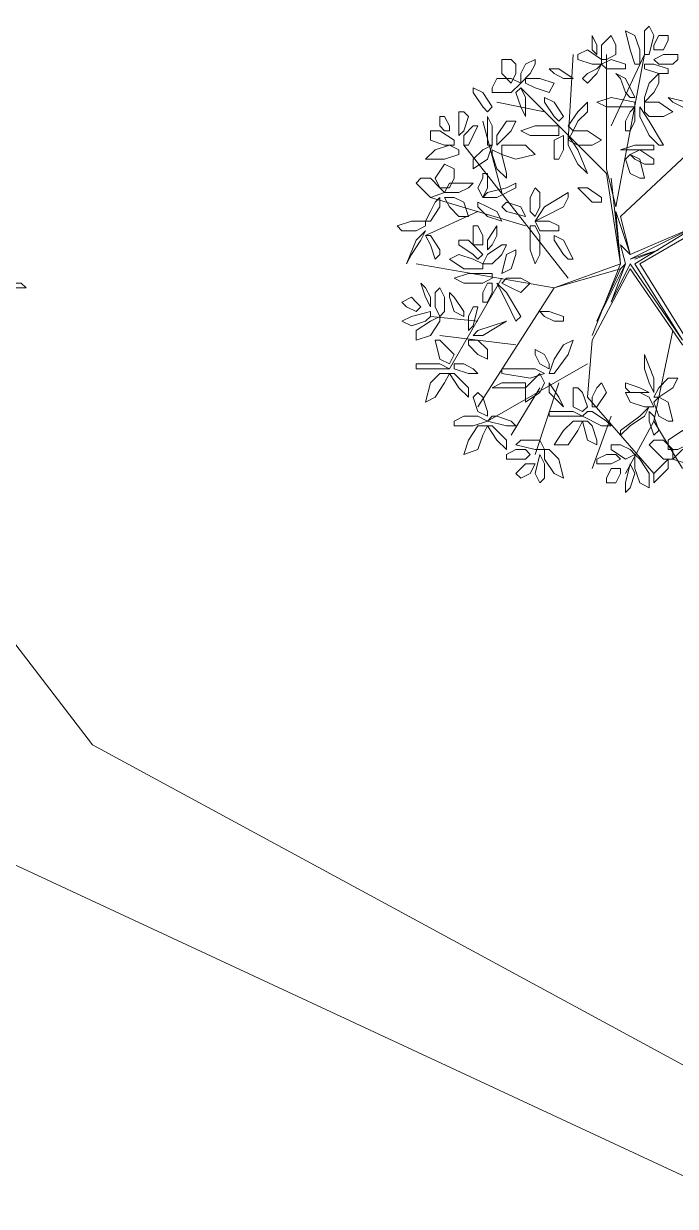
# Model space of a CAD drawing. Header units: millimetres. Extents: x 2529 to 2673, y 1639 to 1859.
# Drawn here: x 2609.01 to 2612.88, y 1696.59 to 1703.61 of the extents above; entities that cross this region are included whole.
import ezdxf

# ---------------------------------------------------------------- set-up
doc = ezdxf.new("R2010")
doc.units = ezdxf.units.MM
doc.layers.add('PDF_0', color=7, linetype='Continuous')
doc.layers.add('PDF_CVL_CUADCON_TIT', color=7, linetype='Continuous')

msp = doc.modelspace()

# ---------------------------------------------------------------- linework, layer by layer
at = {"layer": 'PDF_0', "lineweight": 9}
for points in [[(2612.6962, 1703.4798), (2612.6962, 1703.5645), (2612.7244, 1703.5928), (2612.7527, 1703.5363), (2612.7244, 1703.4233), (2612.6962, 1703.4233)], [(2612.4138, 1703.4233), (2612.4138, 1703.4798), (2612.3856, 1703.5363), (2612.3856, 1703.508), (2612.3856, 1703.4516)], [(2612.4703, 1703.3951), (2612.442, 1703.3951), (2612.442, 1703.4798), (2612.4985, 1703.5363), (2612.5268, 1703.4798), (2612.5268, 1703.4233)], [(2612.668, 1703.3669), (2612.6397, 1703.3669), (2612.6115, 1703.4516), (2612.5832, 1703.5645), (2612.6397, 1703.5363), (2612.668, 1703.4516)], [(2612.7527, 1703.4516), (2612.7527, 1703.4798), (2612.7809, 1703.5363), (2612.8374, 1703.5363), (2612.8374, 1703.508), (2612.8092, 1703.4516)], [(2612.3856, 1703.3669), (2612.3008, 1703.3951), (2612.3008, 1703.4233), (2612.3573, 1703.4516), (2612.442, 1703.3951), (2612.442, 1703.3669)], [(2611.9337, 1703.3669), (2611.9337, 1703.3104), (2611.9055, 1703.2539), (2611.849, 1703.3104), (2611.849, 1703.3951), (2611.9055, 1703.3951)], [(2612.0467, 1703.3951), (2612.0467, 1703.3669), (2612.0184, 1703.3104), (2611.962, 1703.2539), (2611.962, 1703.3104), (2611.9902, 1703.3669)], [(2612.555, 1703.3386), (2612.4703, 1703.3386), (2612.442, 1703.3669), (2612.4985, 1703.3951), (2612.5832, 1703.3669), (2612.5832, 1703.3386)], [(2612.8656, 1703.3669), (2612.7809, 1703.3669), (2612.7527, 1703.3951), (2612.8092, 1703.4233), (2612.8939, 1703.4233), (2612.8939, 1703.3951)], [(2612.2161, 1703.2821), (2612.2726, 1703.2821), (2612.1879, 1703.3386), (2612.1314, 1703.3386), (2612.1596, 1703.3104)], [(2612.3573, 1703.3104), (2612.4138, 1703.3386), (2612.442, 1703.3669), (2612.4138, 1703.3104), (2612.3573, 1703.2539), (2612.3291, 1703.2821)], [(2612.5832, 1703.1974), (2612.555, 1703.2821), (2612.5268, 1703.3104), (2612.5832, 1703.2821), (2612.6397, 1703.1692), (2612.6115, 1703.1692)], [(2612.7809, 1703.3104), (2612.6962, 1703.3386), (2612.6962, 1703.3669), (2612.7527, 1703.3669), (2612.8374, 1703.3386), (2612.8374, 1703.3104)], [(2612.7527, 1703.1974), (2612.7809, 1703.2539), (2612.7809, 1703.3104), (2612.7244, 1703.2539), (2612.6962, 1703.1692), (2612.6962, 1703.1409)], [(2611.8208, 1703.2821), (2611.9055, 1703.2821), (2611.962, 1703.2539), (2611.9055, 1703.1974), (2611.7925, 1703.1974), (2611.7925, 1703.2257)], [(2611.9902, 1703.2539), (2611.9902, 1703.2821), (2612.0749, 1703.2821), (2612.1596, 1703.2539), (2612.1314, 1703.1974), (2612.0467, 1703.2257)], [(2611.736, 1703.1127), (2611.6796, 1703.1974), (2611.6796, 1703.2257), (2611.736, 1703.1974), (2611.7925, 1703.1127), (2611.7643, 1703.0845)], [(2611.962, 1703.1127), (2611.9337, 1703.1974), (2611.962, 1703.2257), (2611.9902, 1703.1692), (2611.9902, 1703.0845), (2611.9902, 1703.0562)], [(2612.1596, 1703.0562), (2612.1032, 1703.1409), (2612.1032, 1703.1692), (2612.1596, 1703.1409), (2612.2161, 1703.0562), (2612.1879, 1703.028)], [(2612.5832, 1703.1127), (2612.4703, 1703.1127), (2612.4138, 1703.1409), (2612.4985, 1703.1692), (2612.6397, 1703.1409), (2612.6397, 1703.1127)], [(2612.8656, 1703.1409), (2612.8374, 1703.1692), (2612.9504, 1703.1409), (2613.0351, 1703.0845), (2612.9786, 1703.0845)], [(2612.3008, 1703.028), (2612.3573, 1703.0845), (2612.3573, 1703.1409), (2612.3008, 1703.0845), (2612.2444, 1702.9997), (2612.2726, 1702.9715)], [(2612.5832, 1702.9715), (2612.6115, 1702.9715), (2612.6397, 1703.028), (2612.6397, 1703.1127), (2612.6115, 1703.0845), (2612.5832, 1703.028)], [(2612.7244, 1702.9433), (2612.668, 1703.0562), (2612.668, 1703.1127), (2612.7244, 1703.028), (2612.8092, 1702.8868), (2612.7809, 1702.8868)], [(2612.6962, 1703.0845), (2612.6962, 1703.1409), (2612.7809, 1703.1409), (2612.8656, 1703.0845), (2612.8092, 1703.0562), (2612.7244, 1703.0562)], [(2611.5384, 1702.9715), (2611.5101, 1702.9715), (2611.4819, 1702.9997), (2611.4819, 1703.0562), (2611.5101, 1703.0562), (2611.5384, 1702.9997)], [(2611.6513, 1703.0562), (2611.6231, 1702.9715), (2611.5949, 1702.9433), (2611.5949, 1702.9997), (2611.5949, 1703.0845), (2611.6231, 1703.0845)], [(2611.7643, 1702.9433), (2611.7643, 1703.028), (2611.7643, 1703.0562), (2611.7925, 1702.9997), (2611.7925, 1702.8868), (2611.7643, 1702.8868)], [(2611.8208, 1702.9433), (2611.8772, 1703.028), (2611.9337, 1703.028), (2611.9055, 1702.9715), (2611.8208, 1702.8868), (2611.8208, 1702.915)], [(2611.5101, 1702.8868), (2611.4254, 1702.915), (2611.4254, 1702.9715), (2611.4819, 1702.9715), (2611.5666, 1702.915), (2611.5666, 1702.8868)], [(2611.6796, 1702.9433), (2611.6513, 1702.8868), (2611.6231, 1702.8868), (2611.6231, 1702.9433), (2611.6796, 1702.9997), (2611.7078, 1702.9997)], [(2612.1314, 1702.9433), (2612.0184, 1702.9433), (2611.962, 1702.9715), (2612.0467, 1702.9997), (2612.1879, 1702.9997), (2612.1879, 1702.9433)], [(2612.2444, 1702.915), (2612.2726, 1702.9715), (2612.3573, 1702.9715), (2612.442, 1702.915), (2612.3856, 1702.8868), (2612.3008, 1702.8868)], [(2611.5949, 1702.8585), (2611.5949, 1702.8303), (2611.5101, 1702.8021), (2611.3972, 1702.8021), (2611.4537, 1702.8585), (2611.5384, 1702.8868)], [(2611.6796, 1702.8021), (2611.736, 1702.8585), (2611.7925, 1702.8868), (2611.7643, 1702.8021), (2611.6796, 1702.7456), (2611.6796, 1702.7738)], [(2611.849, 1702.8868), (2611.849, 1702.8303), (2611.9337, 1702.8021), (2612.0467, 1702.8303), (2611.9902, 1702.8868), (2611.9055, 1702.8868)], [(2612.1596, 1702.8021), (2612.1879, 1702.8021), (2612.2161, 1702.8585), (2612.2161, 1702.9433), (2612.1596, 1702.915), (2612.1596, 1702.8585)], [(2612.3008, 1702.7738), (2612.3573, 1702.7173), (2612.3008, 1702.8585), (2612.2444, 1702.9433), (2612.2444, 1702.8868)], [(2612.6962, 1702.8585), (2612.6115, 1702.8585), (2612.555, 1702.8585), (2612.6397, 1702.8868), (2612.7527, 1702.8868), (2612.7527, 1702.8585)], [(2611.8208, 1702.7456), (2611.7925, 1702.8303), (2611.7925, 1702.8585), (2611.849, 1702.8303), (2611.8772, 1702.7173), (2611.8772, 1702.6891)], [(2612.6115, 1702.7173), (2612.5832, 1702.8021), (2612.6115, 1702.8303), (2612.668, 1702.8021), (2612.6962, 1702.6891), (2612.668, 1702.6891)], [(2612.6962, 1702.7738), (2612.6397, 1702.8021), (2612.6115, 1702.8303), (2612.668, 1702.8585), (2612.7527, 1702.8021), (2612.7527, 1702.7738)], [(2611.5666, 1702.6891), (2611.5384, 1702.6326), (2611.4819, 1702.6326), (2611.4537, 1702.6891), (2611.5101, 1702.7738), (2611.5666, 1702.7456)], [(2611.4254, 1702.6891), (2611.4819, 1702.6326), (2611.5101, 1702.6044), (2611.4254, 1702.5761), (2611.3407, 1702.6609), (2611.3689, 1702.6891)], [(2611.736, 1702.6891), (2611.7078, 1702.6326), (2611.736, 1702.5761), (2611.7643, 1702.6326), (2611.7643, 1702.7173), (2611.736, 1702.7173)], [(2611.6796, 1702.6609), (2611.6513, 1702.6326), (2611.5949, 1702.6044), (2611.5101, 1702.6044), (2611.5384, 1702.6609), (2611.6231, 1702.6609)], [(2611.8772, 1702.6326), (2611.7643, 1702.6044), (2611.736, 1702.5761), (2611.8208, 1702.5761), (2611.9337, 1702.6326), (2611.9337, 1702.6609)], [(2612.0467, 1702.4632), (2612.0184, 1702.4914), (2612.0184, 1702.5761), (2612.0467, 1702.6326), (2612.0749, 1702.6044), (2612.0749, 1702.5197)], [(2612.2161, 1702.5197), (2612.1032, 1702.4632), (2612.0467, 1702.4349), (2612.1032, 1702.5197), (2612.2444, 1702.6044), (2612.2444, 1702.5761)], [(2612.3856, 1702.5479), (2612.3291, 1702.6044), (2612.3008, 1702.6326), (2612.3573, 1702.6326), (2612.442, 1702.5761), (2612.442, 1702.5479)], [(2611.4254, 1702.4914), (2611.4537, 1702.5479), (2611.4819, 1702.5761), (2611.4819, 1702.5197), (2611.4254, 1702.4349), (2611.3972, 1702.4349)], [(2611.5101, 1702.5761), (2611.5666, 1702.5761), (2611.6231, 1702.5479), (2611.6513, 1702.4632), (2611.5949, 1702.4632), (2611.5384, 1702.5197)], [(2611.7078, 1702.5479), (2611.7078, 1702.5197), (2611.7643, 1702.4632), (2611.849, 1702.4349), (2611.8208, 1702.4914), (2611.7643, 1702.5197)], [(2611.962, 1702.5197), (2611.9902, 1702.4632), (2611.8772, 1702.4914), (2611.849, 1702.5197), (2611.8772, 1702.5479)], [(2611.3972, 1702.4067), (2611.3972, 1702.4349), (2611.3125, 1702.4349), (2611.2277, 1702.4067), (2611.256, 1702.3785), (2611.3407, 1702.3785)], [(2611.736, 1702.2937), (2611.6796, 1702.2937), (2611.6796, 1702.3502), (2611.6796, 1702.4067), (2611.7078, 1702.4067), (2611.736, 1702.3502)], [(2611.8208, 1702.3502), (2611.7925, 1702.2937), (2611.7643, 1702.2655), (2611.7643, 1702.322), (2611.8208, 1702.4067), (2611.8208, 1702.3785)], [(2612.0749, 1702.3502), (2612.0749, 1702.2373), (2612.0467, 1702.1808), (2612.0184, 1702.2655), (2612.0184, 1702.4067), (2612.0467, 1702.4067)], [(2612.1879, 1702.3785), (2612.1879, 1702.4067), (2612.1314, 1702.4349), (2612.0467, 1702.4349), (2612.0749, 1702.3785), (2612.1314, 1702.3785)], [(2611.3125, 1702.2373), (2611.2842, 1702.1808), (2611.3407, 1702.322), (2611.3972, 1702.3785), (2611.3689, 1702.322)], [(2611.4819, 1702.2655), (2611.4254, 1702.3502), (2611.3972, 1702.3502), (2611.4254, 1702.2937), (2611.4537, 1702.209), (2611.4819, 1702.2373)], [(2611.6796, 1702.2373), (2611.5949, 1702.2937), (2611.5949, 1702.322), (2611.6513, 1702.322), (2611.736, 1702.2373), (2611.7078, 1702.209)], [(2612.2161, 1702.2373), (2612.1596, 1702.322), (2612.1596, 1702.3502), (2612.2161, 1702.322), (2612.2726, 1702.209), (2612.2444, 1702.209)], [(2611.849, 1702.2373), (2611.7925, 1702.1808), (2611.736, 1702.1808), (2611.7643, 1702.2373), (2611.849, 1702.2937), (2611.8772, 1702.2937)], [(2611.9055, 1702.1525), (2611.849, 1702.1243), (2611.8772, 1702.2373), (2611.9337, 1702.2655), (2611.9337, 1702.2373)], [(2611.736, 1702.1808), (2611.736, 1702.1525), (2611.6231, 1702.1525), (2611.5384, 1702.209), (2611.5949, 1702.2373), (2611.6796, 1702.209)], [(2611.736, 1702.0678), (2611.6231, 1702.0678), (2611.5666, 1702.0961), (2611.6513, 1702.1243), (2611.7925, 1702.1243), (2611.7925, 1702.0961)], [(2608.8838, 1702.0678), (2608.9121, 1702.0396), (2608.9686, 1702.0396), (2609.025, 1702.0396), (2608.9968, 1702.0678), (2608.9403, 1702.0678)], [(2611.3972, 1702.0396), (2611.3689, 1702.0678), (2611.3972, 1701.9831), (2611.4254, 1701.9266), (2611.4254, 1701.9831)], [(2611.5101, 1701.9831), (2611.5101, 1701.8984), (2611.4819, 1701.8701), (2611.4537, 1701.9266), (2611.4537, 1702.0113), (2611.4819, 1702.0396)], [(2611.736, 1701.9549), (2611.7643, 1701.9549), (2611.7925, 1702.0113), (2611.7925, 1702.0678), (2611.7643, 1702.0678), (2611.736, 1702.0113)], [(2611.9055, 1701.8984), (2611.849, 1702.0113), (2611.8208, 1702.0678), (2611.8772, 1702.0113), (2611.962, 1701.8701), (2611.9337, 1701.8419)], [(2611.849, 1702.0678), (2611.8772, 1702.0961), (2611.962, 1702.0961), (2612.0184, 1702.0678), (2611.962, 1702.0113), (2611.9055, 1702.0396)], [(2611.3689, 1701.9266), (2611.3407, 1701.8984), (2611.2842, 1701.9266), (2611.256, 1701.9549), (2611.3125, 1701.9831), (2611.3407, 1701.9549)], [(2611.5666, 1701.8984), (2611.5384, 1701.9831), (2611.5384, 1702.0113), (2611.5666, 1701.9831), (2611.6231, 1701.8984), (2611.6231, 1701.8701)], [(2611.3972, 1701.8419), (2611.3125, 1701.8137), (2611.256, 1701.8419), (2611.3125, 1701.8701), (2611.4254, 1701.8984), (2611.4254, 1701.8701)], [(2611.6513, 1701.8701), (2611.6513, 1701.8137), (2611.6513, 1701.7854), (2611.6796, 1701.8137), (2611.7078, 1701.9266), (2611.6796, 1701.9266)], [(2612.1596, 1701.8419), (2612.1032, 1701.8701), (2612.0749, 1701.8984), (2612.1314, 1701.8984), (2612.2161, 1701.8701), (2612.2161, 1701.8419)], [(2611.4819, 1701.8701), (2611.4819, 1701.8419), (2611.4254, 1701.7572), (2611.3407, 1701.729), (2611.3407, 1701.7854), (2611.4254, 1701.8419)], [(2611.7925, 1701.8137), (2611.8772, 1701.8419), (2611.736, 1701.7572), (2611.6796, 1701.7572), (2611.7078, 1701.7854)], [(2611.5101, 1701.7007), (2611.5666, 1701.6442), (2611.5384, 1701.5878), (2611.4819, 1701.616), (2611.4537, 1701.729), (2611.4819, 1701.729)], [(2611.6513, 1701.729), (2611.6513, 1701.7007), (2611.7078, 1701.6442), (2611.7643, 1701.616), (2611.7643, 1701.6725), (2611.7078, 1701.729)], [(2612.1596, 1701.616), (2612.2161, 1701.7007), (2612.2726, 1701.729), (2612.2444, 1701.6442), (2612.1596, 1701.5313), (2612.1314, 1701.5313)], [(2612.0467, 1701.6725), (2612.0467, 1701.6442), (2612.0749, 1701.5878), (2612.1314, 1701.5595), (2612.1314, 1701.5878), (2612.1032, 1701.6442)], [(2612.6962, 1701.5595), (2612.7244, 1701.4748), (2612.7527, 1701.4183), (2612.7527, 1701.503), (2612.6962, 1701.6442), (2612.6962, 1701.616)], [(2611.3972, 1701.5878), (2611.4819, 1701.5878), (2611.5384, 1701.5595), (2611.4819, 1701.5595), (2611.3407, 1701.5595), (2611.3407, 1701.5878)], [(2611.6231, 1701.5878), (2611.6796, 1701.5595), (2611.7078, 1701.5313), (2611.6513, 1701.5313), (2611.5666, 1701.5595), (2611.5666, 1701.5878)], [(2611.9337, 1701.5595), (2612.0467, 1701.5595), (2612.1032, 1701.5313), (2612.0184, 1701.503), (2611.849, 1701.5313), (2611.849, 1701.5595)], [(2611.5384, 1701.5313), (2611.4819, 1701.5313), (2611.4254, 1701.4748), (2611.3972, 1701.3618), (2611.4537, 1701.3901), (2611.5101, 1701.4748)], [(2611.5949, 1701.503), (2611.6513, 1701.4466), (2611.6513, 1701.3901), (2611.5949, 1701.4466), (2611.5384, 1701.5313), (2611.5666, 1701.5313)], [(2612.0749, 1701.5313), (2612.1032, 1701.4748), (2612.0749, 1701.4183), (2611.9902, 1701.3618), (2611.9902, 1701.4466), (2612.0467, 1701.503)], [(2612.7527, 1701.3901), (2612.7809, 1701.3901), (2612.8656, 1701.4466), (2612.8939, 1701.503), (2612.8374, 1701.503), (2612.7809, 1701.4466)], [(2611.736, 1701.3901), (2611.7643, 1701.3054), (2611.7643, 1701.2771), (2611.7078, 1701.3054), (2611.6796, 1701.3901), (2611.7078, 1701.4183)], [(2611.9337, 1701.4466), (2611.8208, 1701.4466), (2611.7925, 1701.4466), (2611.849, 1701.4748), (2611.9902, 1701.4748), (2611.9902, 1701.4466)], [(2612.1314, 1701.4183), (2612.1314, 1701.4748), (2612.1879, 1701.3901), (2612.2161, 1701.3336), (2612.1879, 1701.3618)], [(2612.3291, 1701.4183), (2612.3573, 1701.3336), (2612.3291, 1701.3054), (2612.2726, 1701.3336), (2612.2726, 1701.4466), (2612.3008, 1701.4466)], [(2612.3856, 1701.3901), (2612.4138, 1701.4466), (2612.442, 1701.4748), (2612.4703, 1701.4183), (2612.4138, 1701.3336), (2612.3856, 1701.3336)], [(2612.6115, 1701.4183), (2612.6962, 1701.4183), (2612.7244, 1701.4183), (2612.668, 1701.4466), (2612.5832, 1701.4748), (2612.5832, 1701.4466)], [(2612.7527, 1701.3336), (2612.7244, 1701.3901), (2612.668, 1701.4183), (2612.5832, 1701.4183), (2612.6115, 1701.3618), (2612.6962, 1701.3336)], [(2612.7809, 1701.2771), (2612.7527, 1701.3618), (2612.7809, 1701.3901), (2612.8374, 1701.3618), (2612.8656, 1701.2489), (2612.8374, 1701.2489)], [(2611.6231, 1701.2771), (2611.7078, 1701.2771), (2611.7643, 1701.2489), (2611.6796, 1701.2206), (2611.5666, 1701.2206), (2611.5666, 1701.2489)], [(2611.8208, 1701.2771), (2611.9055, 1701.2489), (2611.9337, 1701.2206), (2611.8772, 1701.2206), (2611.7643, 1701.2489), (2611.7925, 1701.2771)], [(2612.1879, 1701.3054), (2612.2726, 1701.3054), (2612.3291, 1701.2771), (2612.2444, 1701.2771), (2612.1314, 1701.2771), (2612.1314, 1701.3054)], [(2612.3856, 1701.3054), (2612.4703, 1701.2489), (2612.4985, 1701.2206), (2612.442, 1701.2206), (2612.3291, 1701.2771), (2612.3573, 1701.3054)], [(2612.6115, 1701.2206), (2612.6962, 1701.2771), (2612.7244, 1701.3336), (2612.668, 1701.2771), (2612.555, 1701.1924), (2612.555, 1701.1642)], [(2612.7809, 1701.1924), (2612.7527, 1701.1642), (2612.7244, 1701.2489), (2612.7244, 1701.3054), (2612.7527, 1701.2771)], [(2611.7643, 1701.2206), (2611.7078, 1701.2206), (2611.6513, 1701.1359), (2611.6231, 1701.0512), (2611.7078, 1701.0794), (2611.736, 1701.1642)], [(2611.8208, 1701.1924), (2611.8772, 1701.1359), (2611.8772, 1701.0794), (2611.8208, 1701.1359), (2611.7643, 1701.2206), (2611.7925, 1701.2206)], [(2612.3291, 1701.2489), (2612.2726, 1701.2489), (2612.2161, 1701.1924), (2612.1596, 1701.1077), (2612.2444, 1701.1077), (2612.3008, 1701.1924)], [(2612.3856, 1701.2206), (2612.4138, 1701.1359), (2612.4138, 1701.1077), (2612.3573, 1701.1359), (2612.3291, 1701.2489), (2612.3573, 1701.2489)], [(2611.9902, 1701.1359), (2612.0749, 1701.1359), (2612.1032, 1701.0794), (2612.0467, 1701.0794), (2611.9337, 1701.1077), (2611.962, 1701.1359)], [(2612.8092, 1701.1359), (2612.8656, 1701.0794), (2612.8656, 1701.023), (2612.8092, 1701.023), (2612.7244, 1701.1077), (2612.7527, 1701.1359)], [(2612.9504, 1701.1077), (2612.8939, 1701.0794), (2612.8374, 1701.0794), (2612.8374, 1701.1359), (2612.9221, 1701.1924), (2612.9504, 1701.1642)], [(2611.9337, 1701.0794), (2611.9902, 1701.0794), (2612.0184, 1701.0512), (2611.9902, 1701.023), (2611.8772, 1701.023), (2611.8772, 1701.0512)], [(2612.1032, 1701.0794), (2612.1314, 1701.0794), (2612.1879, 1701.023), (2612.2161, 1700.91), (2612.1596, 1700.9382), (2612.1032, 1701.023)], [(2612.555, 1701.1077), (2612.6115, 1701.0794), (2612.6397, 1701.0512), (2612.5832, 1701.023), (2612.4985, 1701.0794), (2612.4985, 1701.1077)], [(2613.0351, 1701.0512), (2613.0351, 1701.023), (2612.9504, 1700.9947), (2612.8656, 1701.023), (2612.9221, 1701.0794), (2612.9786, 1701.0794)], [(2612.0184, 1700.9947), (2612.0467, 1700.9947), (2612.0184, 1700.9382), (2611.962, 1700.91), (2611.9337, 1700.9382), (2611.9902, 1700.9947)], [(2612.1032, 1700.9947), (2612.0749, 1701.0512), (2612.0467, 1700.9382), (2612.0749, 1700.8818), (2612.1032, 1700.91)], [(2612.4703, 1701.0512), (2612.5268, 1701.0512), (2612.555, 1701.023), (2612.4985, 1700.9947), (2612.4138, 1700.9947), (2612.4138, 1701.023)], [(2612.6397, 1700.9382), (2612.6115, 1700.9947), (2612.5832, 1700.8818), (2612.5832, 1700.8253), (2612.6115, 1700.8535)], [(2612.6397, 1701.0512), (2612.668, 1701.023), (2612.7244, 1700.9382), (2612.7244, 1700.8535), (2612.668, 1700.8818), (2612.6397, 1700.9665)], [(2612.7527, 1700.9382), (2612.7527, 1700.8818), (2612.8374, 1700.9665), (2612.8374, 1701.023), (2612.8092, 1700.9947)], [(2612.555, 1700.9665), (2612.555, 1700.9382), (2612.5268, 1700.8818), (2612.4703, 1700.8818), (2612.4703, 1700.91), (2612.4985, 1700.9665)]]:
    msp.add_lwpolyline(points, close=True, dxfattribs=at)
for points in [[(2612.2444, 1702.915), (2612.2726, 1703.4233)], [(2612.4985, 1702.9997), (2612.6962, 1703.4233), (2612.5268, 1702.5197), (2612.4703, 1702.7456), (2612.4703, 1703.4233)], [(2612.3856, 1701.7572), (2612.555, 1702.1808), (2612.4703, 1702.7173), (2611.962, 1703.2257)], [(2612.1032, 1703.0845), (2611.8208, 1703.1409)], [(2611.849, 1702.6044), (2611.736, 1703.028)], [(2612.2444, 1702.0961), (2611.6231, 1702.8868)], [(2613.0068, 1702.8868), (2612.555, 1702.4632), (2612.6115, 1702.2373), (2613.2045, 1702.4914), (2612.668, 1702.1808), (2612.9504, 1701.729), (2613.1198, 1701.6442)], [(2612.4985, 1702.6891), (2612.555, 1702.1808), (2612.5268, 1702.4914), (2612.6115, 1702.2373), (2612.555, 1702.2937), (2612.5832, 1702.1808), (2612.555, 1702.1525), (2612.4138, 1701.8419), (2612.5832, 1702.1808), (2612.4985, 1701.9549), (2612.6115, 1702.1808), (2612.9221, 1701.729), (2612.6397, 1702.1808), (2613.0068, 1702.4067), (2612.6115, 1702.209), (2612.7809, 1702.2655), (2612.6397, 1702.209)], [(2611.9902, 1702.4067), (2611.4254, 1702.5761)], [(2611.7078, 1702.4914), (2611.3972, 1702.3502)], [(2611.3407, 1702.1808), (2612.1596, 1702.0396), (2611.7078, 1701.3336)], [(2612.555, 1702.1525), (2612.1596, 1702.0396), (2612.555, 1702.1808)], [(2613.5434, 1701.3336), (2613.2892, 1701.4183), (2613.1198, 1701.6442), (2612.9221, 1701.7007), (2612.6115, 1702.1525), (2612.3856, 1701.729), (2612.3573, 1701.3901), (2612.7527, 1700.9382)], [(2611.849, 1702.0961), (2611.5384, 1701.5595)], [(2611.7078, 1701.8419), (2611.4254, 1701.8701)], [(2611.9337, 1701.7007), (2611.4819, 1701.7572)], [(2612.8656, 1701.7854), (2612.7527, 1701.2489)], [(2612.3573, 1701.5878), (2611.7643, 1701.2489)], [(2612.0749, 1701.4466), (2611.9055, 1701.1642)], [(2612.1879, 1701.4748), (2612.0467, 1701.0512)], [(2612.4985, 1701.2771), (2612.3856, 1700.9665)], [(2612.9221, 1700.9665), (2612.7527, 1701.2489), (2612.5832, 1700.9382)]]:
    msp.add_lwpolyline(points, dxfattribs=at)
at = {"layer": 'PDF_CVL_CUADCON_TIT', "lineweight": 9}
msp.add_lwpolyline([(2599.706, 1704.1858), (2603.5466, 1700.9947), (2608.0931, 1699.0179), (2613.3175, 1696.5893), (2614.4753, 1696.5893), (2609.4204, 1699.3286), (2608.5732, 1700.4299), (2606.5117, 1702.0396), (2602.9253, 1703.8752), (2602.3887, 1703.3386), (2596.1195, 1707.9417)], dxfattribs=at)

doc.saveas('drawing.dxf')
